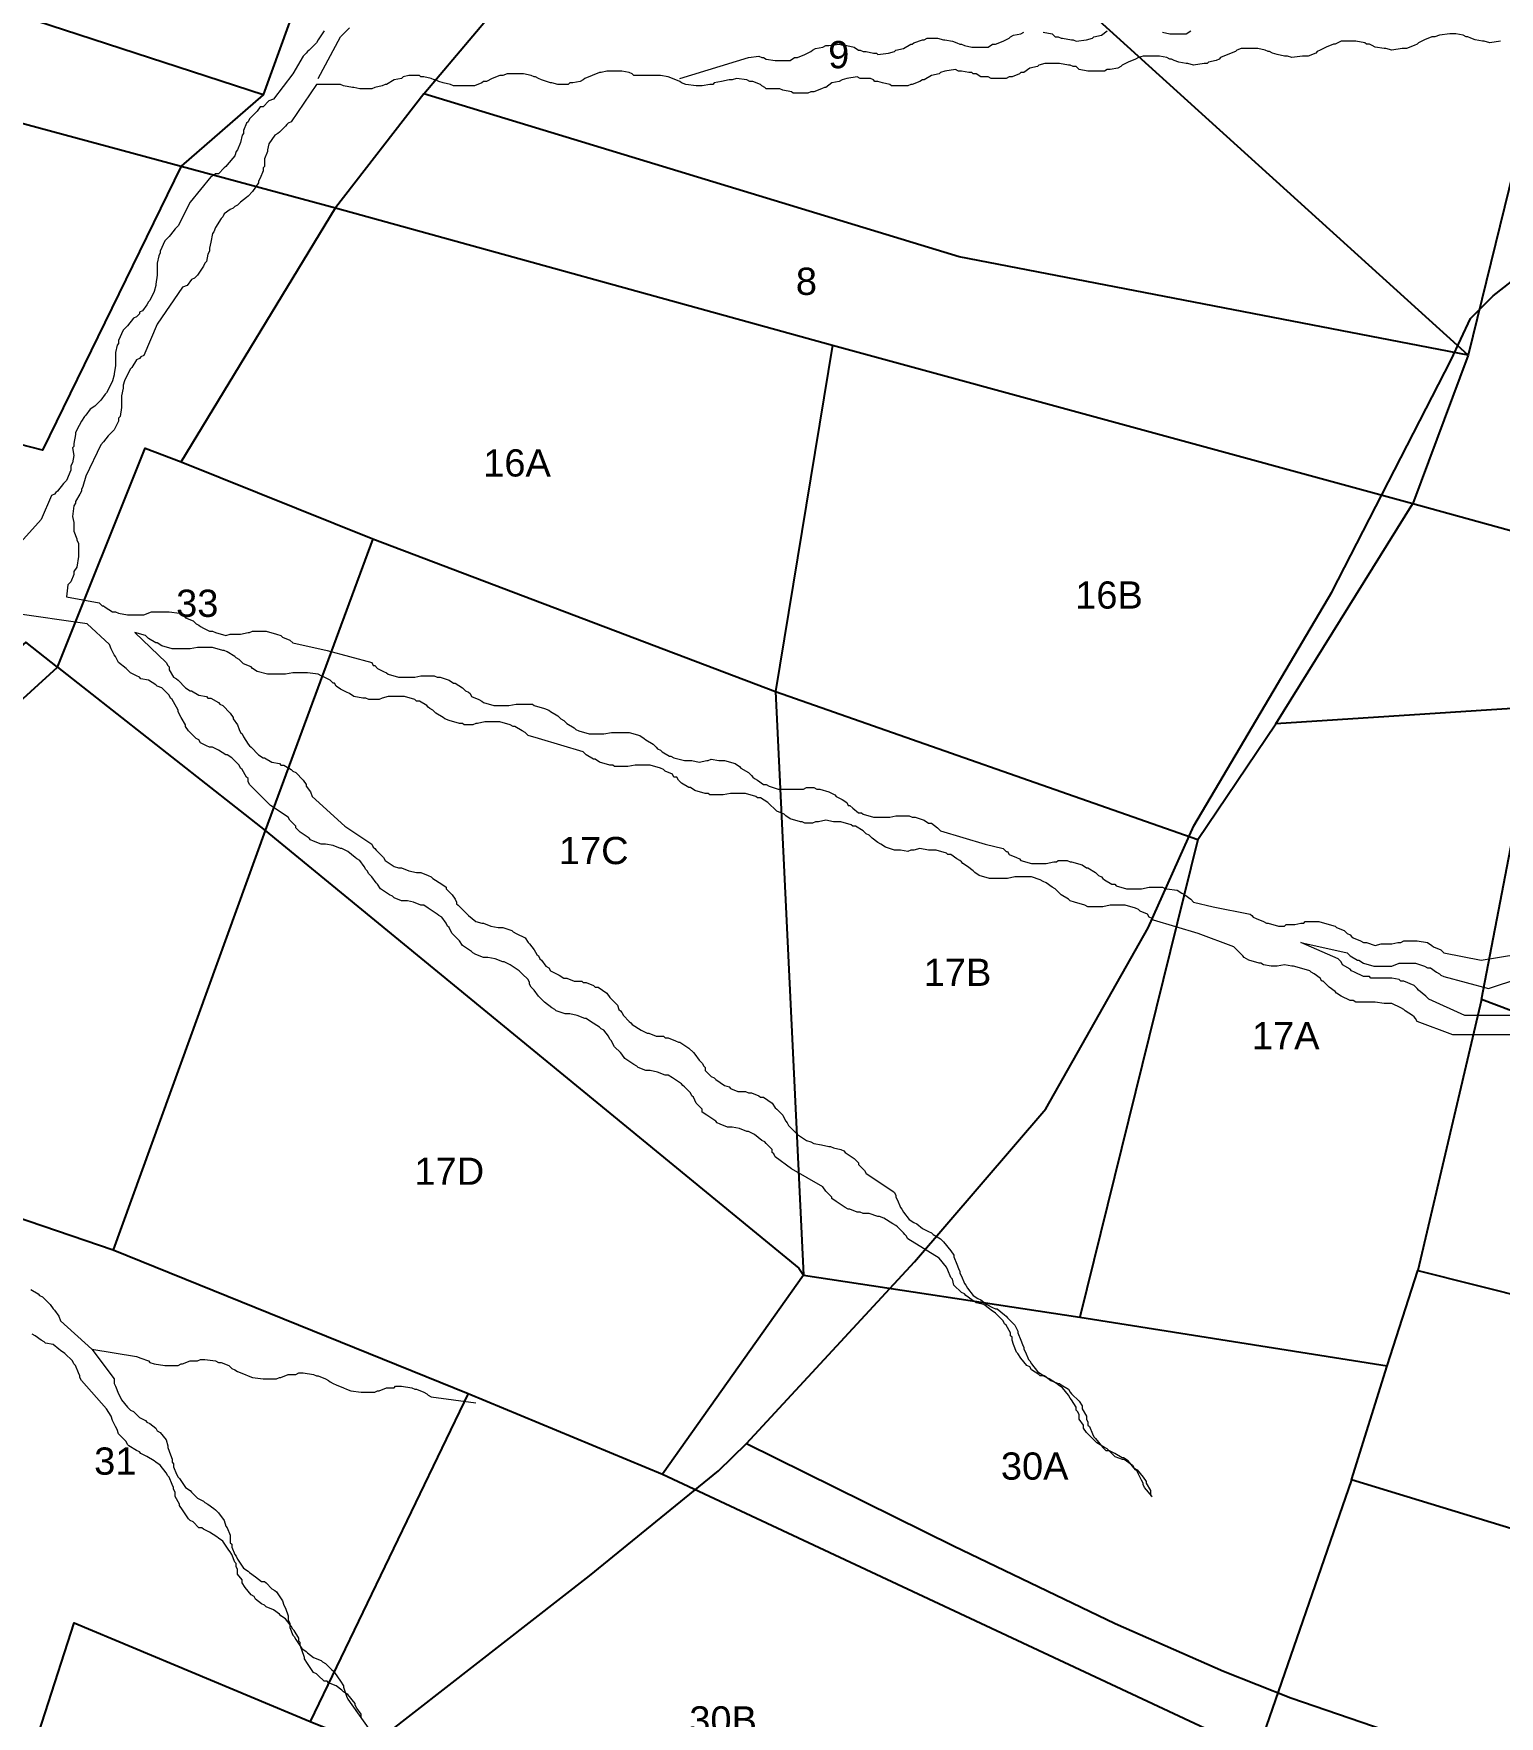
# Model space of a CAD drawing. Header units: inches. Extents: x -72 to 3350, y -615 to 1801.
# Drawn here: x 1984 to 2170.1, y 774.5 to 988.1 of the extents above; entities that cross this region are included whole.
import ezdxf
from ezdxf.enums import TextEntityAlignment as Align

# ---------------------------------------------------------------- set-up
doc = ezdxf.new("R2010")
doc.units = ezdxf.units.IN
doc.header["$LTSCALE"] = 15
doc.header["$MEASUREMENT"] = 0
for name, color, linetype in [('PLOT', 255, 'Continuous'), ('PLOT NO', 7, 'Continuous'), ('ROAD', 50, 'Continuous'), ('STREAM', 130, 'Continuous')]:
    doc.layers.add(name, color=color, linetype=linetype)
doc.styles.get("Standard").update_dxf_attribs({"font": 'arial.ttf'})

msp = doc.modelspace()

# ---------------------------------------------------------------- linework, layer by layer
at = {"layer": 'PLOT', "color": 0}
for points in [[(2042.06, 1059.93), (2025.1, 1013.38), (2013.12, 980.32), (2002.69, 971.24)], [(2033.52, 980.45), (2048.04, 997.64), (2061.54, 1027.61), (2065.03, 1038.77)], [(2166.13, 947.24), (2076.02, 1028.94)], [(2013.12, 980.32), (1922.97, 1009.69)], [(2178.8, 998.84), (2166.13, 947.24), (2159.11, 928.43)], [(1915.2, 988.09), (1950.18, 985.41), (2002.69, 971.24), (2022.32, 965.96), (2085.42, 948.54), (2159.11, 928.43), (2232.63, 908.15)], [(2166.13, 947.24), (2101.5, 959.75), (2033.52, 980.45), (2022.32, 965.96)], [(2002.69, 971.24), (1985.08, 935.2), (1968.24, 939.53), (1940.7, 949.17)], [(1986.98, 907.66), (1998.15, 935.44), (2002.7, 933.7), (2022.32, 965.96)], [(2085.42, 948.54), (2078.18, 904.58)], [(2002.7, 933.7), (2027.04, 923.95), (2078.18, 904.58), (2131.82, 885.77), (2141.72, 900.47), (2159.11, 928.43)], [(2027.04, 923.95), (2013.38, 886.91)], [(1913.87, 846.12), (1925.95, 849.31), (1930.77, 856.04), (1955.52, 878.95), (1986.98, 907.66), (1982.99, 910.81), (1953.64, 885.31), (1935.23, 888.66)], [(2232.63, 908.15), (2232.14, 904.25), (2186.96, 906.19), (2174.98, 902.61), (2141.72, 900.47)], [(1986.98, 907.66), (2013.38, 886.91), (2081.16, 831.37), (2081.74, 830.47), (2116.82, 825.12), (2155.86, 818.96), (2159.74, 831.04), (2247.98, 808.89)], [(2078.18, 904.58), (2081.74, 830.47)], [(2254.17, 832.87), (2167.85, 865.46), (2174.98, 902.61)], [(2013.38, 886.91), (1994.08, 833.66)], [(2131.82, 885.77), (2116.82, 825.12)], [(2167.85, 865.46), (2159.74, 831.04)], [(1930.77, 856.04), (1958.85, 845.97), (1979.79, 838.56), (1994.08, 833.66), (2039.16, 815.45), (2063.82, 805.18), (2139.37, 769.87), (2233.78, 744.56)], [(2081.74, 830.47), (2063.82, 805.18)], [(2240.46, 777.28), (2151.32, 804.46), (2155.86, 818.96)], [(2039.16, 815.45), (2019.07, 773.79)], [(2151.32, 804.46), (2139.37, 769.87)], [(1898.69, 790.31), (1925.99, 774.64), (1949.6, 762.46), (1954.5, 760.68), (1978.01, 752.07), (1989.1, 786.32), (2019.07, 773.79), (2051.78, 760.6), (2074.16, 756.72), (2129.19, 743.24), (2226.97, 715.56)]]:
    msp.add_lwpolyline(points, dxfattribs=at)
at = {"layer": 'ROAD'}
for points in [[(2014.13, 760.82), (2054.55, 792.29), (2070.93, 805.61), (2074.49, 809.11), (2095.83, 832.14), (2112.5, 851.58), (2125.5, 874.56), (2131.3, 887.5), (2148.82, 917.16), (2163.98, 946.66), (2166.46, 951.93), (2169.33, 954.79), (2174.96, 959.18)], [(2074.49, 809.11), (2100.81, 796.09), (2121.31, 786.24), (2135.08, 780.21), (2143.61, 776.8), (2170.55, 767.6), (2182.22, 763.27), (2211.22, 754.36), (2228.07, 749.69), (2234.77, 747.87)]]:
    msp.add_lwpolyline(points, dxfattribs=at)
at = {"layer": 'STREAM', "color": 4, "lineweight": 0}
for points in [[(2020.85, 988.44), (2020.1, 987.31), (2019.91, 986.93), (2019.72, 986.74), (2018.96, 985.98), (2018.77, 985.79), (2018.58, 985.6), (2018.2, 985.23), (2016.88, 982.96), (2014.42, 979.74), (2013.86, 979.55), (2013.1, 978.8), (2012.72, 978.8), (2012.34, 978.23), (2011.4, 977.28), (2011.21, 976.9), (2011.02, 976.72), (2010.64, 975.77), (2010.64, 975.39), (2010.45, 975.2), (2010.26, 974.26), (2009.88, 973.31), (2009.7, 973.12), (2009.51, 972.55), (2008.56, 971.42), (2008.37, 971.23), (2008.18, 971.04), (2007.43, 970.29), (2007.05, 970.29), (2006.86, 970.1), (2006.48, 969.91), (2003.83, 966.69), (2002.32, 963.67), (2001.94, 963.29), (2001.37, 962.53), (2001.19, 962.34), (2000.62, 961.78), (2000.05, 960.45), (2000.05, 960.26), (1999.86, 959.88), (1999.67, 958.94), (1999.67, 958.56), (1999.67, 958.18), (1999.67, 957.43), (1999.48, 956.29), (1999.48, 956.1), (1999.29, 955.35), (1998.73, 954.21), (1998.54, 954.02), (1998.35, 953.64), (1997.78, 952.89), (1997.4, 952.7), (1997.4, 952.51), (1997.02, 952.13), (1996.65, 951.94), (1995.89, 951), (1995.7, 950.81), (1995.32, 950.43), (1994.76, 949.11), (1994.76, 948.73), (1994.57, 948.54), (1994.38, 947.59), (1994.38, 947.21), (1994.38, 946.84), (1994.38, 945.89), (1994.19, 944.95), (1994.19, 944.76), (1994, 944), (1993.43, 942.86), (1993.24, 942.49), (1993.05, 942.3), (1992.49, 941.54), (1992.11, 941.16), (1991.92, 940.97), (1991.73, 940.78), (1991.16, 940.41), (1990.6, 939.65), (1990.41, 939.46), (1990.03, 938.89), (1989.46, 937.76), (1989.27, 937.38), (1989.27, 937.19), (1989.08, 936.06), (1989.08, 935.68), (1988.89, 935.49), (1989.08, 934.54), (1988.89, 933.6), (1988.7, 933.22), (1988.7, 932.65), (1988.14, 931.33), (1987.95, 931.14), (1987.76, 930.95), (1987, 930.01), (1986.81, 929.82), (1986.62, 929.63), (1986.25, 929.44), (1984.92, 926.41), (1976.6, 917.15)], [(2170.25, 987.12), (2168.92, 986.93), (2168.17, 987.12), (2167.98, 987.12), (2167.03, 987.31), (2166.47, 987.49), (2166.09, 987.68), (2165.9, 987.68), (2165.52, 987.87), (2164.57, 988.06), (2164.2, 988.06), (2163.82, 988.06), (2162.49, 987.87), (2161.93, 987.68), (2161.55, 987.68), (2160.6, 987.31), (2159.85, 986.93), (2159.66, 986.74), (2159.28, 986.55), (2158.33, 986.17), (2157.96, 986.17), (2157.77, 986.17), (2156.44, 985.98), (2155.69, 986.17), (2155.5, 986.17), (2154.36, 986.36), (2153.98, 986.55), (2153.61, 986.74), (2153.23, 986.74), (2153.04, 986.93), (2151.9, 987.12), (2151.72, 987.12), (2151.34, 987.12), (2150.01, 987.12), (2149.26, 986.74), (2149.07, 986.74), (2148.12, 986.36), (2147.37, 985.98), (2146.99, 985.79), (2146.8, 985.6), (2145.85, 985.23), (2145.47, 985.23), (2145.1, 985.23), (2143.77, 985.04), (2143.21, 985.23), (2142.83, 985.23), (2141.88, 985.41), (2141.31, 985.6), (2140.94, 985.79), (2140.75, 985.79), (2140.37, 985.98), (2139.42, 986.17), (2139.05, 986.17), (2138.67, 986.17), (2137.34, 986.17), (2136.78, 985.98), (2136.59, 985.79), (2135.64, 985.41), (2134.7, 985.04), (2134.51, 984.85), (2134.13, 984.66), (2133.18, 984.47), (2132.99, 984.28), (2132.62, 984.28), (2131.29, 984.09), (2130.54, 984.28), (2130.35, 984.28), (2129.4, 984.47), (2128.83, 984.66), (2128.46, 984.85), (2128.27, 984.85), (2127.89, 985.04), (2126.94, 985.23), (2126.56, 985.23), (2126.19, 985.23), (2124.86, 985.23), (2124.29, 985.04), (2123.92, 984.85), (2122.97, 984.47), (2122.21, 984.09), (2122.03, 983.9), (2121.65, 983.71), (2120.7, 983.52), (2120.32, 983.52), (2119.95, 983.33), (2118.81, 983.33), (2118.05, 983.33), (2117.87, 983.33), (2116.73, 983.52), (2116.35, 983.9), (2115.97, 983.9), (2115.6, 984.09), (2115.41, 984.09), (2114.27, 984.28), (2114.08, 984.28), (2113.7, 984.28), (2112.38, 984.28), (2111.62, 984.09), (2111.44, 983.9), (2110.49, 983.71), (2109.73, 983.14), (2109.36, 983.14), (2109.17, 982.96), (2108.22, 982.58), (2107.84, 982.58), (2107.46, 982.39), (2106.14, 982.39), (2105.57, 982.39), (2105.19, 982.58), (2104.25, 982.58), (2103.68, 982.96), (2103.3, 982.96), (2103.11, 983.14), (2102.74, 983.14), (2101.79, 983.33), (2101.41, 983.33), (2101.03, 983.52), (2099.71, 983.33), (2099.14, 983.14), (2098.95, 982.96), (2098.01, 982.77), (2097.06, 982.2), (2096.87, 982.2), (2096.5, 982.01), (2095.55, 981.63), (2095.36, 981.63), (2094.98, 981.44), (2093.66, 981.44), (2092.9, 981.44), (2092.71, 981.63), (2091.77, 981.82), (2091.2, 982.01), (2090.82, 982.01), (2090.63, 982.2), (2090.26, 982.39), (2089.31, 982.39), (2088.93, 982.39), (2088.55, 982.58), (2087.23, 982.39), (2086.66, 982.2), (2086.28, 982.01), (2085.34, 981.82), (2084.58, 981.25), (2084.39, 981.25), (2084.01, 981.06), (2083.07, 980.69), (2082.69, 980.69), (2082.31, 980.5), (2080.99, 980.5), (2080.42, 980.5), (2080.23, 980.69), (2079.1, 980.88), (2078.72, 981.06), (2077.96, 981.06), (2077.02, 981.06), (2076.83, 981.25), (2076.45, 981.44), (2076.26, 981.63), (2075.32, 982.01), (2074.94, 982.01), (2074.56, 982.2), (2073.24, 982.39), (2072.67, 982.2), (2072.29, 982.2), (2071.34, 982.01), (2070.4, 981.82), (2070.21, 981.63), (2069.83, 981.63), (2068.89, 981.44), (2068.51, 981.44), (2068.13, 981.44), (2066.81, 981.63), (2066.24, 981.82), (2066.05, 982.01), (2065.1, 982.39), (2064.54, 982.58), (2063.59, 982.77), (2060.57, 982.77), (2060.19, 982.77), (2060, 982.96), (2059.62, 983.14), (2058.67, 983.33), (2058.3, 983.33), (2058.11, 983.33), (2056.78, 983.33), (2056.03, 983.14), (2055.84, 983.14), (2054.89, 982.77), (2053.95, 982.39), (2053.76, 982.2), (2053.38, 982.01), (2052.43, 981.82), (2052.06, 981.82), (2051.87, 981.63), (2050.54, 981.63), (2049.79, 981.82), (2049.6, 981.82), (2048.46, 982.2), (2048.08, 982.39), (2047.71, 982.58), (2047.52, 982.58), (2047.14, 982.77), (2046.19, 982.96), (2045.81, 982.96), (2045.44, 982.96), (2044.11, 982.96), (2043.55, 982.77), (2043.17, 982.77), (2042.22, 982.39), (2041.47, 982.01), (2041.09, 982.01), (2040.9, 981.82), (2039.95, 981.44), (2039.57, 981.44), (2039.2, 981.44), (2037.87, 981.44), (2037.3, 981.44), (2036.93, 981.63), (2035.98, 981.82), (2035.41, 982.01), (2035.04, 982.2), (2034.85, 982.2), (2034.47, 982.39), (2033.52, 982.58), (2033.14, 982.58), (2032.96, 982.77), (2031.63, 982.77), (2030.88, 982.58), (2030.69, 982.39), (2029.74, 982.2), (2028.8, 981.63), (2028.61, 981.63), (2028.23, 981.44), (2027.28, 981.25), (2026.9, 981.06), (2026.71, 981.06), (2025.39, 981.06), (2024.63, 981.25), (2024.45, 981.25), (2023.31, 981.44), (2022.93, 981.63), (2019.91, 981.63), (2016.69, 976.9), (2016.31, 976.72), (2016.12, 976.53), (2015.94, 976.34), (2015.18, 975.58), (2014.99, 975.39), (2014.61, 975.2), (2013.86, 974.07), (2013.67, 973.31), (2013.67, 973.12), (2013.29, 972.18), (2013.29, 971.23), (2013.1, 971.04), (2013.1, 970.66), (2012.72, 969.72), (2012.53, 969.34), (2012.53, 969.15), (2011.78, 968.02), (2011.21, 967.45), (2011.02, 967.26), (2010.26, 966.69), (2009.88, 966.31), (2009.51, 966.13), (2009.32, 965.94), (2008.94, 965.75), (2008.18, 965.18), (2007.99, 964.8), (2007.8, 964.61), (2007.05, 963.48), (2006.86, 962.91), (2006.67, 962.72), (2006.48, 961.59), (2006.29, 960.83), (2006.29, 960.45), (2006.1, 960.07), (2005.91, 959.13), (2005.72, 958.94), (2005.53, 958.56), (2004.78, 957.43), (2004.4, 957.05), (2004.02, 956.86), (2003.45, 956.1), (2002.89, 955.91), (1999.67, 951.19), (1997.97, 947.21), (1997.59, 947.03), (1997.4, 946.84), (1997.02, 946.65), (1996.46, 945.7), (1996.27, 945.51), (1996.08, 945.13), (1995.51, 944), (1995.32, 943.43), (1995.32, 943.05), (1995.13, 942.11), (1995.13, 941.16), (1995.13, 940.97), (1995.13, 940.6), (1994.94, 939.46), (1994.76, 939.27), (1994.76, 938.89), (1994.19, 937.76), (1993.62, 937.19), (1993.43, 937), (1992.86, 936.25), (1992.49, 935.87), (1990.6, 931.9), (1990.22, 930.57), (1990.03, 930.19), (1990.03, 930.01), (1989.84, 929.63), (1989.27, 928.68), (1989.27, 928.49), (1989.08, 928.11), (1988.89, 926.79), (1989.08, 926.03), (1989.08, 925.85), (1989.08, 924.9), (1989.46, 923.95), (1989.46, 923.76), (1989.65, 923.39), (1989.65, 922.25), (1989.65, 922.06), (1989.65, 921.68), (1989.46, 920.36), (1989.08, 919.79), (1989.08, 919.42), (1988.7, 918.47), (1988.33, 918.09), (1988.14, 916.58), (1992.3, 915.82), (1992.68, 915.44), (1992.86, 915.44), (1993.05, 915.26), (1994, 914.69), (1994.38, 914.69), (1994.76, 914.5), (1995.89, 914.31), (1996.65, 914.31), (1996.84, 914.31), (1997.97, 914.31), (1998.92, 914.69), (1999.11, 914.69), (1999.48, 914.69), (2000.43, 914.69), (2000.81, 914.69), (2001.19, 914.69), (2002.51, 914.5), (2003.08, 914.12), (2003.27, 913.93), (2004.21, 913.55), (2004.59, 913.17), (2004.97, 912.99), (2005.16, 912.8), (2005.53, 912.61), (2006.29, 912.23), (2006.67, 912.23), (2007.05, 912.04), (2008.37, 911.66), (2008.94, 911.85), (2009.32, 911.85), (2010.26, 911.85), (2011.21, 912.04), (2011.4, 912.04), (2011.78, 912.23), (2012.72, 912.23), (2013.1, 912.23), (2013.48, 912.23), (2014.8, 911.85), (2015.37, 911.66), (2015.56, 911.47), (2016.5, 911.09), (2016.88, 910.72), (2021.23, 909.77), (2026.9, 908.26), (2027.09, 907.88), (2027.28, 907.88), (2027.66, 907.5), (2028.42, 907.12), (2028.8, 906.93), (2028.98, 906.75), (2030.31, 906.37), (2031.06, 906.37), (2031.25, 906.37), (2032.39, 906.37), (2033.14, 906.56), (2033.52, 906.56), (2033.9, 906.56), (2034.85, 906.56), (2035.22, 906.37), (2035.6, 906.37), (2036.74, 905.99), (2037.3, 905.61), (2037.49, 905.61), (2038.44, 905.04), (2038.82, 904.66), (2039.2, 904.48), (2039.39, 904.29), (2039.57, 903.91), (2040.52, 903.53), (2040.9, 903.34), (2041.09, 903.15), (2042.41, 902.77), (2043.17, 902.77), (2043.36, 902.77), (2044.3, 902.77), (2045.25, 902.96), (2045.63, 902.96), (2045.81, 902.96), (2046.95, 902.96), (2047.33, 902.96), (2047.52, 902.77), (2048.84, 902.4), (2049.41, 902.21), (2049.6, 902.02), (2050.54, 901.45), (2050.92, 901.07), (2051.3, 900.88), (2051.49, 900.69), (2051.68, 900.5), (2052.62, 899.94), (2052.81, 899.75), (2053.19, 899.56), (2054.51, 899.18), (2055.08, 899.18), (2055.46, 899.18), (2056.4, 899.18), (2057.35, 899.37), (2057.54, 899.37), (2057.92, 899.37), (2059.05, 899.37), (2059.24, 899.37), (2059.62, 899.37), (2060.94, 898.99), (2061.51, 898.61), (2061.7, 898.42), (2062.65, 897.86), (2063.02, 897.48), (2063.21, 897.29), (2063.59, 897.1), (2063.78, 896.91), (2064.73, 896.34), (2064.91, 896.34), (2065.29, 896.16), (2066.62, 895.78), (2067.18, 895.78), (2067.56, 895.78), (2068.51, 895.59), (2069.45, 895.78), (2069.64, 895.78), (2070.02, 895.97), (2070.97, 895.78), (2071.34, 895.78), (2071.72, 895.78), (2073.05, 895.4), (2073.61, 895.02), (2073.8, 894.83), (2074.75, 894.26), (2075.13, 893.89), (2075.32, 893.7), (2075.5, 893.51), (2075.88, 893.32), (2076.64, 892.75), (2077.02, 892.75), (2077.4, 892.56), (2078.53, 892.18), (2079.29, 892.18), (2079.48, 892.18), (2080.61, 892.18), (2081.56, 892.18), (2081.75, 892.18), (2082.12, 892.37), (2083.07, 892.37), (2083.45, 892.18), (2083.83, 892.18), (2084.96, 891.81), (2085.72, 891.43), (2085.91, 891.24), (2086.66, 890.86), (2087.23, 890.48), (2087.42, 890.1), (2087.61, 890.1), (2087.99, 889.73), (2088.74, 889.16), (2089.12, 889.16), (2089.31, 888.97), (2090.63, 888.59), (2091.39, 888.59), (2091.58, 888.59), (2092.71, 888.59), (2093.47, 888.78), (2093.85, 888.78), (2094.23, 888.78), (2095.17, 888.78), (2095.55, 888.59), (2095.93, 888.59), (2097.06, 888.21), (2097.63, 887.83), (2098.01, 887.83), (2098.77, 887.27), (2099.14, 886.89), (2104.82, 885.19), (2107.09, 884.62), (2107.46, 884.24), (2107.65, 884.24), (2107.84, 883.86), (2108.79, 883.48), (2109.17, 883.3), (2109.36, 883.11), (2110.68, 882.73), (2111.44, 882.73), (2111.62, 882.73), (2112.57, 882.73), (2113.52, 882.92), (2113.89, 882.92), (2114.08, 883.11), (2115.22, 883.11), (2115.6, 882.92), (2115.78, 882.92), (2117.11, 882.54), (2117.68, 882.16), (2117.87, 882.16), (2118.81, 881.59), (2119.19, 881.22), (2119.57, 881.03), (2119.76, 880.84), (2119.95, 880.65), (2120.89, 880.08), (2121.27, 880.08), (2121.46, 879.89), (2122.78, 879.51), (2123.54, 879.51), (2123.73, 879.51), (2124.67, 879.51), (2125.62, 879.7), (2126, 879.7), (2126.37, 879.7), (2127.32, 879.7), (2127.7, 879.51), (2127.89, 879.51), (2129.21, 879.32), (2129.78, 878.95), (2130.16, 878.76), (2130.91, 878.19), (2131.29, 877.81), (2133.75, 877.24), (2138.48, 876.3), (2138.67, 876.11), (2138.86, 875.92), (2139.23, 875.73), (2140.18, 875.35), (2140.56, 875.16), (2140.75, 875.16), (2142.07, 874.79), (2142.83, 874.79), (2143.02, 874.97), (2144.15, 874.97), (2144.91, 875.16), (2145.29, 875.16), (2145.47, 875.35), (2146.61, 875.35), (2146.99, 875.35), (2147.18, 875.35), (2148.5, 874.97), (2149.26, 874.79), (2149.45, 874.6), (2150.39, 874.22), (2150.77, 873.84), (2151.15, 873.65), (2151.34, 873.46), (2151.53, 873.27), (2152.47, 872.89), (2152.85, 872.71), (2153.23, 872.71), (2154.36, 872.33), (2155.12, 872.52), (2155.31, 872.52), (2156.44, 872.52), (2157.2, 872.71), (2157.58, 872.71), (2157.96, 872.89), (2158.9, 872.89), (2159.28, 872.89), (2159.66, 872.89), (2160.98, 872.71), (2161.55, 872.33), (2161.74, 872.14), (2162.68, 871.76), (2163.06, 871.38), (2167.79, 870.44), (2176.87, 871.95)], [(2020.1, 982.39), (2022.93, 987.68), (2023.31, 988.06), (2024.07, 988.82)], [(2066.05, 982.39), (2074.75, 985.04), (2076.07, 985.23), (2076.45, 985.04), (2076.64, 985.04), (2077.02, 984.85), (2078.15, 984.66), (2078.34, 984.66), (2078.72, 984.66), (2080.04, 984.66), (2080.61, 985.04), (2080.99, 985.04), (2081.93, 985.41), (2082.69, 985.79), (2082.88, 985.98), (2083.26, 986.17), (2084.2, 986.36), (2084.58, 986.55), (2084.96, 986.55), (2086.28, 986.74), (2086.85, 986.55), (2087.23, 986.55), (2088.18, 986.36), (2088.74, 985.98), (2088.93, 985.98), (2089.31, 985.79), (2089.69, 985.79), (2090.63, 985.6), (2091.01, 985.6), (2091.2, 985.41), (2092.52, 985.6), (2093.28, 985.79), (2093.47, 985.98), (2094.42, 986.17), (2095.36, 986.74), (2095.55, 986.74), (2095.74, 986.93), (2096.87, 987.31), (2097.06, 987.31), (2097.44, 987.49), (2098.77, 987.49), (2099.52, 987.31), (2099.71, 987.31), (2100.66, 987.12), (2101.22, 986.93), (2101.6, 986.74), (2101.79, 986.74), (2102.17, 986.55), (2103.11, 986.36), (2103.49, 986.36), (2103.87, 986.36), (2105.19, 986.36), (2105.76, 986.74), (2106.14, 986.74), (2107.09, 987.12), (2107.84, 987.49), (2108.03, 987.68), (2108.41, 987.87), (2109.36, 988.06), (2109.73, 988.25)], [(2112.19, 988.25), (2113.33, 988.06), (2113.7, 987.68), (2114.08, 987.68), (2114.46, 987.49), (2114.65, 987.49), (2115.78, 987.31), (2115.97, 987.31), (2116.35, 987.12), (2117.68, 987.31), (2118.43, 987.49), (2118.62, 987.68), (2119.57, 987.87), (2120.32, 988.44)], [(2127.32, 988.25), (2128.27, 988.06), (2128.64, 988.06), (2129.02, 988.06), (2130.35, 988.06), (2130.91, 988.44)], [(2175.92, 860.98), (2164.2, 860.98), (2159.66, 862.68), (2159.47, 863.06), (2159.28, 863.25), (2159.09, 863.44), (2158.15, 864.01), (2157.96, 864.2), (2157.58, 864.38), (2156.44, 864.95), (2155.69, 864.95), (2155.5, 864.95), (2154.36, 865.14), (2153.61, 865.14), (2153.23, 865.14), (2152.85, 865.14), (2151.9, 865.14), (2151.53, 865.33), (2151.15, 865.33), (2150.01, 865.9), (2149.45, 866.28), (2149.26, 866.47), (2148.5, 867.03), (2148.12, 867.41), (2147.74, 867.79), (2147.56, 867.79), (2147.37, 868.17), (2146.61, 868.73), (2146.23, 868.92), (2146.04, 869.11), (2144.72, 869.49), (2143.96, 869.68), (2143.77, 869.68), (2142.83, 869.87), (2141.88, 869.68), (2141.5, 869.68), (2141.13, 869.68), (2140.18, 869.87), (2139.8, 870.06), (2139.61, 870.06), (2138.29, 870.44), (2137.72, 870.81), (2137.53, 871), (2136.78, 871.76), (2136.4, 872.14), (2131.86, 873.84), (2126.19, 875.54), (2126, 875.73), (2125.62, 875.92), (2125.43, 876.3), (2124.48, 876.68), (2124.29, 876.87), (2123.92, 877.06), (2122.59, 877.43), (2122.03, 877.43), (2121.65, 877.43), (2120.7, 877.43), (2119.76, 877.24), (2119.57, 877.24), (2119.19, 877.24), (2118.05, 877.24), (2117.87, 877.24), (2117.49, 877.43), (2116.16, 877.81), (2115.6, 878), (2115.41, 878.19), (2114.46, 878.76), (2114.08, 879.14), (2113.89, 879.32), (2113.7, 879.51), (2113.33, 879.7), (2112.57, 880.27), (2112.19, 880.46), (2111.81, 880.65), (2110.68, 881.03), (2109.92, 881.03), (2109.73, 881.03), (2108.6, 881.03), (2107.65, 880.84), (2107.46, 880.84), (2107.09, 880.84), (2106.14, 880.84), (2105.76, 880.84), (2105.38, 880.84), (2104.06, 881.22), (2103.49, 881.59), (2103.3, 881.78), (2102.55, 882.35), (2101.98, 882.73), (2101.79, 882.92), (2101.6, 883.11), (2101.22, 883.3), (2100.47, 883.86), (2100.09, 883.86), (2099.9, 884.05), (2098.58, 884.43), (2097.82, 884.43), (2097.63, 884.43), (2096.5, 884.62), (2095.74, 884.43), (2095.36, 884.43), (2094.98, 884.24), (2094.04, 884.43), (2093.66, 884.43), (2093.28, 884.43), (2092.15, 884.81), (2091.58, 885.19), (2091.2, 885.38), (2090.44, 885.94), (2090.07, 886.32), (2089.69, 886.51), (2089.5, 886.7), (2089.31, 886.89), (2088.36, 887.46), (2087.99, 887.46), (2087.8, 887.65), (2086.47, 888.02), (2085.72, 888.02), (2085.53, 888.02), (2084.58, 888.21), (2083.64, 888.02), (2083.26, 888.02), (2082.88, 887.83), (2081.93, 887.83), (2081.56, 888.02), (2081.37, 888.02), (2080.04, 888.4), (2079.48, 888.78), (2079.29, 888.97), (2078.34, 889.35), (2077.96, 889.73), (2077.58, 890.1), (2077.4, 890.29), (2077.21, 890.48), (2076.26, 891.05), (2075.88, 891.05), (2075.69, 891.24), (2074.37, 891.62), (2073.8, 891.62), (2073.42, 891.62), (2072.48, 891.62), (2071.53, 891.43), (2071.34, 891.43), (2070.97, 891.43), (2069.83, 891.43), (2069.64, 891.62), (2069.26, 891.62), (2067.94, 891.99), (2067.37, 892.37), (2067.18, 892.37), (2066.24, 892.94), (2065.86, 893.32), (2065.67, 893.7), (2065.29, 893.7), (2065.1, 894.07), (2064.16, 894.45), (2063.97, 894.64), (2063.59, 894.83), (2062.27, 895.21), (2061.7, 895.21), (2061.32, 895.21), (2060.38, 895.21), (2059.43, 895.02), (2059.24, 895.02), (2058.86, 895.02), (2057.73, 895.02), (2057.54, 895.21), (2057.16, 895.21), (2055.84, 895.59), (2055.27, 895.97), (2055.08, 895.97), (2054.14, 896.53), (2053.76, 896.91), (2048.08, 898.61), (2046.76, 898.99), (2046.57, 899.18), (2046.38, 899.37), (2046, 899.56), (2045.06, 900.13), (2044.87, 900.13), (2044.49, 900.32), (2043.17, 900.69), (2042.6, 900.69), (2042.22, 900.69), (2041.28, 900.69), (2040.33, 900.5), (2040.14, 900.5), (2039.76, 900.32), (2038.63, 900.32), (2038.44, 900.5), (2038.06, 900.5), (2036.74, 900.88), (2036.17, 901.07), (2035.98, 901.26), (2035.04, 901.83), (2034.66, 902.21), (2034.28, 902.4), (2034.09, 902.58), (2033.9, 902.77), (2032.96, 903.34), (2032.58, 903.34), (2032.39, 903.53), (2031.06, 903.91), (2030.31, 903.91), (2030.12, 903.91), (2028.98, 903.91), (2028.23, 903.72), (2027.85, 903.53), (2027.47, 903.53), (2026.53, 903.53), (2026.15, 903.72), (2025.77, 903.72), (2024.63, 903.91), (2024.07, 904.29), (2023.69, 904.48), (2022.93, 904.85), (2022.37, 905.23), (2022.18, 905.61), (2021.99, 905.61), (2021.61, 905.99), (2020.85, 906.37), (2020.47, 906.56), (2020.1, 906.75), (2018.77, 906.93), (2018.2, 906.93), (2017.83, 906.93), (2016.88, 906.93), (2015.94, 906.75), (2015.75, 906.75), (2015.37, 906.75), (2014.42, 906.75), (2014.04, 906.75), (2013.67, 906.75), (2012.34, 907.12), (2011.78, 907.5), (2011.59, 907.69), (2010.64, 908.07), (2010.26, 908.45), (2010.07, 908.64), (2009.7, 908.83), (2009.51, 909.01), (2008.56, 909.58), (2008.18, 909.77), (2007.99, 909.77), (2006.67, 910.15), (2005.91, 910.15), (2005.72, 910.15), (2004.78, 910.15), (2003.83, 909.96), (2003.64, 909.96), (2003.27, 909.96), (2002.13, 909.96), (2001.94, 909.96), (2001.56, 909.96), (2000.24, 910.34), (1999.67, 910.72), (1999.48, 910.72), (1998.54, 911.28), (1998.16, 911.66), (1996.84, 912.04), (2000.81, 908.26), (2001, 907.88), (2001.19, 907.69), (2001.19, 907.31), (2001.75, 906.37), (2002.13, 906.18), (2002.32, 905.99), (2003.27, 905.04), (2003.83, 904.66), (2004.02, 904.66), (2004.97, 904.1), (2005.91, 903.91), (2006.1, 903.72), (2006.48, 903.72), (2007.43, 903.15), (2007.61, 902.96), (2007.99, 902.77), (2008.94, 901.83), (2009.32, 901.26), (2009.32, 901.07), (2009.88, 900.32), (2010.07, 899.75), (2010.26, 899.37), (2010.45, 899.18), (2010.64, 898.8), (2011.21, 897.86), (2011.4, 897.67), (2011.59, 897.48), (2012.53, 896.53), (2013.1, 896.16), (2013.29, 896.16), (2014.23, 895.59), (2015.18, 895.4), (2015.37, 895.21), (2015.75, 895.21), (2016.69, 894.64), (2016.88, 894.45), (2017.26, 894.26), (2018.2, 893.32), (2018.58, 892.75), (2018.58, 892.56), (2019.15, 891.81), (2019.34, 891.24), (2023.5, 887.46), (2026.9, 885.19), (2027.09, 884.81), (2027.28, 884.62), (2027.47, 884.43), (2028.23, 883.67), (2028.42, 883.48), (2028.61, 883.11), (2029.74, 882.35), (2030.31, 882.16), (2030.69, 882.16), (2031.63, 881.78), (2032.58, 881.59), (2032.77, 881.59), (2033.14, 881.59), (2034.09, 881.22), (2034.47, 881.03), (2034.66, 880.84), (2035.79, 880.08), (2036.36, 879.7), (2036.36, 879.51), (2037.12, 878.76), (2037.49, 878.19), (2037.68, 877.81), (2037.68, 877.62), (2037.87, 877.43), (2038.63, 876.68), (2038.82, 876.49), (2039.2, 876.11), (2040.14, 875.35), (2040.9, 875.16), (2041.09, 875.16), (2042.03, 874.79), (2042.98, 874.6), (2043.36, 874.6), (2043.55, 874.6), (2044.68, 874.22), (2044.87, 874.03), (2045.25, 873.84), (2046.38, 873.27), (2046.76, 872.71), (2046.95, 872.52), (2047.52, 871.76), (2047.89, 871.19), (2048.08, 871), (2048.27, 870.63), (2048.46, 870.44), (2049.03, 869.68), (2049.41, 869.49), (2049.6, 869.11), (2050.73, 868.55), (2051.3, 868.17), (2051.68, 868.17), (2052.62, 867.79), (2053.57, 867.79), (2053.76, 867.6), (2054.14, 867.6), (2055.08, 867.22), (2055.27, 867.03), (2055.65, 867.03), (2056.78, 866.28), (2057.16, 865.71), (2057.35, 865.52), (2058.11, 864.76), (2058.3, 864.2), (2058.49, 864.01), (2058.67, 863.82), (2058.86, 863.44), (2059.62, 862.68), (2059.81, 862.49), (2060, 862.3), (2061.13, 861.55), (2061.89, 861.17), (2062.08, 861.17), (2063.02, 860.79), (2063.97, 860.79), (2064.16, 860.6), (2064.54, 860.6), (2065.48, 860.22), (2065.86, 860.04), (2066.05, 860.04), (2067.18, 859.28), (2067.75, 858.71), (2067.94, 858.52), (2068.51, 857.77), (2068.89, 857.39), (2069.08, 857.01), (2069.26, 856.82), (2069.26, 856.44), (2070.02, 855.69), (2070.4, 855.5), (2070.59, 855.31), (2071.72, 854.55), (2072.29, 854.36), (2072.48, 854.17), (2073.42, 853.79), (2074.37, 853.79), (2074.75, 853.61), (2075.13, 853.61), (2076.07, 853.23), (2076.26, 853.04), (2076.64, 853.04), (2077.77, 852.28), (2078.15, 851.71), (2078.34, 851.53), (2079.1, 850.77), (2079.29, 850.39), (2079.48, 850.01), (2079.67, 849.82), (2079.85, 849.45), (2080.61, 848.69), (2080.8, 848.5), (2080.99, 848.31), (2082.12, 847.55), (2082.69, 847.37), (2083.07, 847.18), (2084.01, 846.99), (2084.96, 846.8), (2085.15, 846.8), (2085.53, 846.61), (2086.47, 846.42), (2086.85, 846.23), (2087.04, 846.04), (2088.18, 845.28), (2088.74, 844.72), (2088.74, 844.53), (2089.5, 843.77), (2089.69, 843.39), (2093.09, 841.12), (2093.28, 840.94), (2093.47, 840.56), (2093.47, 840.37), (2093.66, 839.99), (2094.04, 839.04), (2094.23, 838.86), (2094.42, 838.48), (2095.17, 837.53), (2095.74, 837.15), (2096.12, 836.96), (2096.87, 836.4), (2097.63, 836.02), (2098.01, 835.83), (2098.2, 835.64), (2099.14, 835.07), (2099.33, 834.88), (2099.52, 834.69), (2100.47, 833.56), (2100.85, 832.99), (2100.85, 832.8), (2101.22, 831.86), (2101.41, 831.29), (2101.6, 830.91), (2101.6, 830.72), (2101.79, 830.35), (2102.17, 829.4), (2102.36, 829.21), (2102.55, 828.83), (2103.3, 827.89), (2103.87, 827.51), (2104.25, 827.32), (2105.01, 826.75), (2105.76, 826.37), (2106.14, 826.18), (2106.33, 826.18), (2107.28, 825.43), (2107.46, 825.24), (2107.65, 825.05), (2108.6, 824.1), (2108.98, 823.35), (2108.98, 823.16), (2109.36, 822.21), (2109.54, 821.65), (2109.73, 821.27), (2109.73, 821.08), (2109.92, 820.7), (2110.3, 819.76), (2110.49, 819.57), (2110.68, 819.19), (2111.44, 818.24), (2112, 817.86), (2112.38, 817.68), (2113.14, 817.11), (2114.08, 816.73), (2114.27, 816.73), (2114.46, 816.54), (2115.41, 815.97), (2115.6, 815.59), (2115.78, 815.41), (2116.73, 814.46), (2117.11, 813.89), (2117.11, 813.51), (2117.68, 812.57), (2117.68, 812.19), (2117.87, 811.81), (2117.87, 811.43), (2118.05, 811.25), (2118.43, 810.3), (2118.62, 809.92), (2118.81, 809.73), (2119.76, 808.6), (2120.13, 808.22), (2120.51, 808.22), (2121.27, 807.46), (2122.21, 807.09), (2122.4, 807.09), (2122.78, 806.9), (2123.54, 806.33), (2123.73, 805.95), (2124.11, 805.76), (2124.86, 804.82), (2125.24, 804.25), (2125.24, 804.06), (2125.81, 803.11), (2125.81, 802.55), (2126, 802.36), (2125.05, 803.49), (2124.86, 803.87), (2124.86, 804.06), (2124.67, 804.44), (2124.29, 805.19), (2124.11, 805.57), (2123.92, 805.76), (2122.97, 806.9), (2122.4, 807.27), (2122.21, 807.27), (2121.27, 807.84), (2120.51, 808.22), (2120.32, 808.41), (2119.95, 808.6), (2119, 809.17), (2118.81, 809.35), (2118.62, 809.54), (2117.68, 810.49), (2117.3, 811.06), (2117.3, 811.43), (2116.73, 812.19), (2116.73, 812.76), (2116.54, 813.14), (2116.35, 813.33), (2116.35, 813.7), (2115.78, 814.65), (2115.6, 814.84), (2115.41, 815.22), (2114.65, 816.16), (2114.08, 816.54), (2113.89, 816.73), (2112.95, 817.3), (2112.19, 817.68), (2111.81, 817.68), (2111.62, 817.86), (2110.68, 818.43), (2110.49, 818.81), (2110.11, 819), (2109.36, 819.94), (2108.98, 820.51), (2108.79, 820.7), (2108.41, 821.65), (2108.22, 822.21), (2108.22, 822.59), (2108.03, 822.78), (2108.03, 823.16), (2107.46, 824.1), (2107.28, 824.29), (2107.09, 824.67), (2106.14, 825.62), (2105.57, 826), (2105.38, 826.18), (2104.63, 826.75), (2103.68, 826.94), (2103.49, 827.13), (2103.11, 827.32), (2102.36, 827.89), (2102.17, 828.08), (2101.79, 828.27), (2100.85, 829.21), (2100.66, 829.97), (2100.47, 830.16), (2100.09, 831.1), (2099.9, 831.48), (2098.95, 832.61), (2094.98, 835.07), (2094.79, 835.45), (2094.6, 835.64), (2094.42, 835.83), (2093.66, 836.59), (2093.47, 836.78), (2093.09, 836.96), (2091.96, 837.72), (2091.39, 837.91), (2091.2, 837.91), (2090.07, 838.29), (2089.31, 838.29), (2088.93, 838.48), (2088.55, 838.48), (2087.61, 838.86), (2087.42, 838.86), (2087.04, 839.04), (2085.91, 839.8), (2085.34, 840.18), (2085.34, 840.37), (2084.58, 841.12), (2084.2, 841.69), (2080.23, 843.96), (2078.15, 845.47), (2077.96, 845.85), (2077.77, 846.04), (2077.77, 846.42), (2077.02, 847.18), (2076.83, 847.37), (2076.45, 847.55), (2075.5, 848.31), (2074.75, 848.69), (2074.56, 848.69), (2073.61, 849.07), (2072.67, 849.26), (2072.48, 849.26), (2072.1, 849.26), (2071.16, 849.63), (2070.78, 849.82), (2070.59, 850.01), (2069.45, 850.77), (2068.89, 851.15), (2068.89, 851.53), (2068.13, 852.28), (2067.94, 852.66), (2067.75, 853.04), (2067.56, 853.23), (2067.37, 853.61), (2066.62, 854.36), (2066.43, 854.55), (2066.24, 854.74), (2065.1, 855.5), (2064.54, 855.87), (2064.16, 855.87), (2063.21, 856.25), (2062.27, 856.44), (2062.08, 856.44), (2061.7, 856.44), (2060.75, 856.82), (2060.57, 857.01), (2060.19, 857.2), (2059.05, 857.96), (2058.67, 858.52), (2058.49, 858.71), (2057.73, 859.47), (2057.54, 859.85), (2057.35, 860.22), (2057.16, 860.41), (2056.97, 860.79), (2056.4, 861.55), (2056.03, 861.74), (2055.84, 861.93), (2054.7, 862.68), (2054.14, 863.06), (2053.95, 863.06), (2053, 863.44), (2052.06, 863.63), (2051.68, 863.63), (2051.49, 863.63), (2050.35, 864.01), (2050.16, 864.2), (2049.79, 864.38), (2048.84, 865.14), (2048.27, 865.71), (2048.08, 865.9), (2047.52, 866.65), (2047.14, 867.03), (2046.95, 867.41), (2046.95, 867.6), (2046.76, 867.98), (2046, 868.73), (2045.81, 868.92), (2045.63, 869.11), (2044.49, 869.87), (2043.73, 870.25), (2043.55, 870.25), (2042.6, 870.63), (2041.65, 870.81), (2041.47, 870.81), (2041.09, 870.81), (2040.14, 871.19), (2039.76, 871.38), (2039.57, 871.57), (2038.44, 872.33), (2038.06, 872.89), (2037.87, 873.08), (2037.12, 873.84), (2036.93, 874.22), (2036.74, 874.6), (2036.55, 874.79), (2036.36, 875.16), (2035.79, 875.92), (2035.41, 876.11), (2035.22, 876.3), (2034.09, 877.06), (2033.52, 877.43), (2033.14, 877.43), (2032.2, 877.81), (2031.44, 878), (2031.06, 878), (2030.69, 878), (2029.74, 878.38), (2029.55, 878.57), (2029.17, 878.76), (2028.04, 879.51), (2027.66, 880.08), (2027.47, 880.27), (2026.9, 881.03), (2026.53, 881.4), (2026.34, 881.78), (2026.15, 881.97), (2025.96, 882.35), (2025.39, 883.11), (2025.01, 883.3), (2024.82, 883.48), (2023.88, 884.24), (2023.12, 884.62), (2022.93, 884.62), (2021.99, 885), (2021.04, 885.19), (2020.85, 885.19), (2020.47, 885.19), (2019.53, 885.56), (2019.15, 885.75), (2018.96, 885.94), (2017.83, 886.7), (2017.26, 887.27), (2017.26, 887.46), (2016.5, 888.21), (2016.31, 888.59), (2014.04, 890.1), (2011.4, 892.75), (2011.21, 893.13), (2011.21, 893.51), (2011.02, 893.7), (2010.45, 894.64), (2010.26, 894.83), (2010.07, 895.21), (2009.13, 896.16), (2008.56, 896.53), (2008.37, 896.53), (2007.43, 897.1), (2006.67, 897.48), (2006.29, 897.48), (2005.91, 897.67), (2005.16, 898.05), (2004.97, 898.42), (2004.59, 898.61), (2003.64, 899.56), (2003.27, 900.13), (2003.27, 900.32), (2002.7, 901.26), (2002.51, 901.64), (2002.32, 902.02), (2002.32, 902.21), (2002.13, 902.58), (2001.56, 903.53), (2001.37, 903.72), (2001.19, 904.1), (2000.24, 905.04), (1999.67, 905.23), (1999.48, 905.42), (1998.54, 905.99), (1997.59, 906.18), (1997.4, 906.37), (1997.02, 906.56), (1996.27, 906.93), (1995.89, 907.31), (1995.7, 907.5), (1994.76, 908.26), (1994.38, 909.01), (1994.19, 909.2), (1993.81, 909.96), (1993.62, 910.53), (1990.78, 913.17), (1981.33, 914.5)], [(2171.95, 863.44), (2165.71, 863.44), (2161.17, 865.52), (2160.79, 865.9), (2159.85, 866.65), (2159.66, 866.84), (2159.28, 867.22), (2157.96, 867.79), (2157.58, 867.79), (2157.39, 867.98), (2156.44, 868.17), (2156.06, 868.17), (2155.69, 868.17), (2154.74, 868.17), (2153.8, 868.17), (2153.61, 868.36), (2152.85, 868.36), (2151.72, 868.92), (2151.34, 869.11), (2151.15, 869.3), (2150.2, 869.87), (2150.01, 870.25), (2149.82, 870.44), (2149.64, 870.63), (2144.91, 872.71), (2150.77, 871.38), (2151.15, 871), (2152.09, 870.44), (2152.28, 870.44), (2152.85, 870.06), (2154.17, 869.68), (2154.55, 869.68), (2154.93, 869.68), (2155.88, 869.68), (2156.25, 869.68), (2156.44, 869.68), (2157.39, 870.06), (2158.52, 870.06), (2158.71, 870.06), (2159.47, 870.06), (2160.6, 869.68), (2160.98, 869.49), (2161.36, 869.49), (2162.12, 868.92), (2162.49, 868.73), (2162.68, 868.55), (2163.06, 868.36), (2168.74, 866.84), (2172.71, 868.17)], [(1983.6, 828.64), (1984.54, 828.08), (1984.73, 827.89), (1985.11, 827.7), (1986.06, 826.75), (1986.43, 826.18), (1986.62, 826), (1987.19, 825.24), (1987.38, 824.67), (1991.35, 821.08), (1994.19, 817.3), (1994.19, 816.92), (1994.19, 816.73), (1994.38, 816.35), (1994.76, 815.41), (1994.94, 815.03), (1995.13, 814.65), (1995.89, 813.7), (1996.27, 813.33), (1996.65, 813.14), (1997.4, 812.38), (1998.16, 812), (1998.35, 811.81), (1998.73, 811.62), (1999.48, 811.06), (1999.67, 810.68), (2000.05, 810.49), (2000.81, 809.54), (2001, 808.79), (2001, 808.6), (2001.37, 807.65), (2001.56, 807.09), (2001.56, 806.71), (2001.75, 806.52), (2001.75, 806.14), (2002.13, 805.19), (2002.32, 804.82), (2002.51, 804.63), (2003.27, 803.49), (2003.83, 803.11), (2004.02, 802.92), (2004.78, 802.17), (2005.53, 801.79), (2005.72, 801.6), (2006.1, 801.41), (2006.86, 800.84), (2007.05, 800.66), (2007.43, 800.28), (2008.18, 799.33), (2008.37, 798.58), (2008.56, 798.39), (2008.94, 797.44), (2008.94, 796.87), (2008.94, 796.49), (2009.13, 796.31), (2009.13, 795.93), (2009.51, 794.98), (2009.7, 794.79), (2009.88, 794.41), (2010.64, 793.28), (2011.21, 792.9), (2011.4, 792.71), (2012.15, 792.15), (2012.91, 791.58), (2013.29, 791.58), (2013.48, 791.39), (2014.23, 790.63), (2014.61, 790.44), (2014.8, 790.25), (2015.56, 789.12), (2015.75, 788.55), (2015.94, 788.17), (2016.31, 787.23), (2016.31, 786.66), (2016.5, 786.28), (2016.5, 786.09), (2016.5, 785.72), (2016.88, 784.77), (2017.07, 784.58), (2017.26, 784.2), (2018.02, 783.07), (2018.58, 782.69), (2018.77, 782.5), (2019.53, 781.93), (2020.47, 781.56), (2020.66, 781.37), (2021.04, 781.18), (2021.8, 780.42), (2021.99, 780.23), (2022.18, 780.04), (2022.93, 778.91), (2023.31, 778.34), (2023.31, 778.15), (2023.69, 777.02), (2023.88, 776.64), (2026.53, 772.86)], [(2025.58, 774.37), (2025.58, 774.75), (2025.01, 775.5), (2024.82, 775.88), (2024.82, 776.07), (2023.88, 777.21), (2023.31, 777.58), (2023.12, 777.77), (2022.37, 778.34), (2021.42, 778.72), (2021.23, 778.91), (2020.85, 778.91), (2020.1, 779.66), (2019.91, 779.85), (2019.53, 780.04), (2018.77, 781.18), (2018.39, 781.74), (2018.39, 781.93), (2018.02, 782.88), (2017.83, 783.45), (2017.83, 783.82), (2017.64, 784.01), (2017.64, 784.39), (2017.07, 785.34), (2016.88, 785.53), (2016.69, 785.9), (2015.94, 786.85), (2015.37, 787.23), (2015.18, 787.42), (2014.42, 787.99), (2013.48, 788.36), (2013.29, 788.55), (2012.91, 788.74), (2012.15, 789.31), (2011.96, 789.69), (2011.59, 789.88), (2010.83, 790.82), (2010.45, 791.39), (2010.45, 791.77), (2009.88, 792.52), (2009.88, 793.09), (2009.7, 793.47), (2009.7, 793.85), (2009.51, 794.04), (2009.13, 794.98), (2008.94, 795.36), (2008.75, 795.55), (2007.99, 796.68), (2007.43, 797.06), (2007.24, 797.25), (2006.29, 797.82), (2005.53, 798.2), (2005.35, 798.39), (2004.97, 798.39), (2004.21, 799.14), (2003.83, 799.33), (2003.64, 799.52), (2002.89, 800.66), (2002.51, 801.22), (2002.51, 801.41), (2001.94, 802.36), (2001.94, 802.92), (2001.75, 803.3), (2001.75, 803.49), (2001.56, 803.87), (2001.19, 804.82), (2001, 805), (2000.81, 805.38), (2000.05, 806.33), (1999.48, 806.71), (1999.29, 806.9), (1998.35, 807.46), (1997.59, 807.84), (1997.4, 808.03), (1997.02, 808.22), (1996.08, 808.79), (1995.89, 808.98), (1995.7, 809.35), (1994.76, 810.3), (1994.57, 810.87), (1994.38, 811.25), (1994, 812), (1993.81, 812.57), (1993.24, 813.51), (1990.03, 817.11), (1989.84, 817.49), (1989.84, 817.68), (1989.65, 818.05), (1989.27, 819), (1989.08, 819.19), (1988.89, 819.57), (1987.95, 820.51), (1987.38, 820.89), (1987.19, 821.08), (1986.43, 821.65), (1985.49, 821.84), (1985.3, 822.02), (1984.92, 822.21), (1984.17, 822.78), (1983.79, 822.97)], [(1991.35, 821.08), (1997.02, 820.13), (1997.59, 819.94), (1998.54, 819.57), (1998.73, 819.38), (1999.29, 819.19), (2000.62, 819), (2001, 819), (2001.37, 819), (2002.32, 819), (2002.7, 819.19), (2002.89, 819.19), (2003.83, 819.57), (2004.78, 819.57), (2005.16, 819.76), (2005.72, 819.76), (2007.05, 819.57), (2007.43, 819.38), (2007.8, 819.38), (2008.75, 819), (2008.94, 818.81), (2009.13, 818.62), (2009.51, 818.43), (2009.88, 818.24), (2010.83, 817.86), (2011.21, 817.68), (2011.78, 817.49), (2013.1, 817.3), (2013.48, 817.3), (2013.86, 817.3), (2014.8, 817.3), (2015.18, 817.49), (2015.37, 817.49), (2016.31, 817.86), (2017.26, 817.86), (2017.64, 818.05), (2018.2, 818.05), (2019.53, 817.86), (2019.91, 817.68), (2020.1, 817.68), (2021.04, 817.3), (2021.42, 817.11), (2021.61, 816.92), (2021.99, 816.73), (2022.37, 816.54), (2023.31, 816.16), (2023.69, 815.97), (2024.26, 815.78), (2025.58, 815.59), (2025.96, 815.59), (2026.15, 815.59), (2027.28, 815.59), (2027.66, 815.78), (2027.85, 815.78), (2028.8, 816.16), (2029.74, 816.16), (2029.93, 816.35), (2030.69, 816.35), (2032.01, 816.16), (2032.39, 815.97), (2032.58, 815.97), (2033.52, 815.59), (2033.9, 815.41), (2034.09, 815.22), (2034.47, 815.03), (2040.14, 814.27)]]:
    msp.add_lwpolyline(points, dxfattribs=at)

# ---------------------------------------------------------------- texts
at = {"layer": 'PLOT NO'}
for s, height, p in [('9', 3.46, (2086.22, 985.41)), ('8', 3.46, (2082.11, 956.64)), ('16A', 3.456, (2045.36, 933.58)), ('16B', 3.456, (2120.54, 916.81)), ('33', 3.456, (2004.75, 915.76)), ('17C', 3.456, (2055.1, 884.37)), ('17B', 3.456, (2101.3, 868.91)), ('17A', 3.456, (2142.98, 860.88)), ('17D', 3.456, (2036.76, 843.66)), ('31', 3.456, (1994.34, 806.86)), ('30A', 3.456, (2111.1, 806.23)), ('30B', 3.456, (2071.53, 774))]:
    msp.add_text(s, height=height, dxfattribs=at).set_placement(p, align=Align.MIDDLE_CENTER)

doc.saveas('drawing.dxf')
